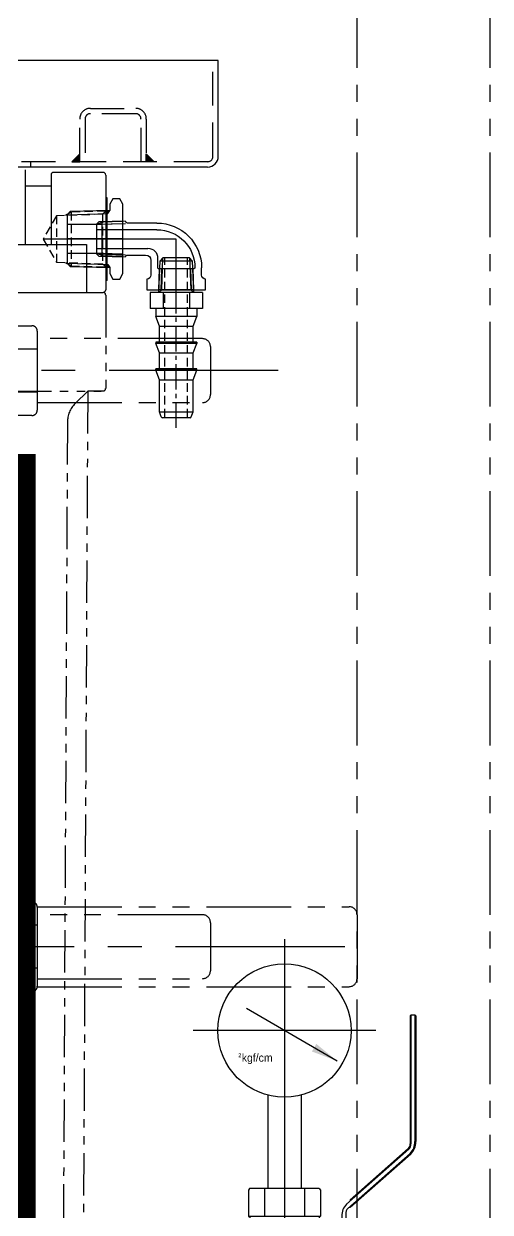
# Model space of a CAD drawing. Header units: millimetres. Extents: x 0 to 37514, y 0 to 8910.
# Drawn here: x 22871 to 23046.1, y 2141.4 to 2587.1 of the extents above; entities that cross this region are included whole.
import ezdxf

# ---------------------------------------------------------------- set-up
doc = ezdxf.new("R2010")
doc.units = ezdxf.units.MM
for name, pattern in [('CENTER', [50.8, 31.75, -6.35, 6.35, -6.35]), ('CENTER2', [28.575, 19.05, -3.175, 3.175, -3.175]), ('CENTERX2', [101.6, 63.5, -12.7, 12.7, -12.7]), ('HIDDEN2', [4.7625, 3.175, -1.5875]), ('HIDDENX2', [19.05, 12.7, -6.35]), ('PHANTOM', [63.5, 31.75, -6.35, 6.35, -6.35, 6.35, -6.35]), ('PHANTOM2', [31.75, 15.875, -3.175, 3.175, -3.175, 3.175, -3.175])]:
    doc.linetypes.add(name, pattern=pattern)
for name, color, linetype in [('CENTER', 1, 'CENTER'), ('LAYER1', 7, 'CENTER'), ('THIN', 3, 'Continuous')]:
    doc.layers.add(name, color=color, linetype=linetype)
doc.styles.add('HAN', font='')
doc.styles.get("Standard").update_dxf_attribs({"font": 'ISOCP.SHX', "bigfont": 'WHGTXT.SHX'})
doc.styles.get('HAN').set_extended_font_data('GulimChe')
doc.dimstyles.new('PS-20', dxfattribs={"dimscale": 20, "dimtxt": 3.2, "dimasz": 2.5, "dimexe": 2, "dimexo": 2.5, "dimgap": 2, "dimtad": 1, "dimtoh": 1, "dimrnd": 0.05, "dimzin": 12, "dimdsep": 46, "dimtxsty": 'Standard', "dimcen": 0, "dimclrt": 2, "dimazin": 3, "dimtfac": 1, "dimtofl": 0, "dimtmove": 0, "dimatfit": 3, "dimfxl": 0, "dimtolj": 1, "dimtzin": 0, "dimarcsym": 0})
pattern_1 = [(45, (-273507.724, 9858.3754), (-2.24506403, 2.24506403), [])]

# ---------------------------------------------------------------- blocks, each defined once
blk = doc.blocks.new('A$C41A013F0')
at = {"color": 6, "linetype": 'PHANTOM'}
for p, q in [((62, 470), (-0.02, 470)), ((-0.02, 466.06), (-27, 466.06)), ((65, 467), (65, 449)), ((-0.02, 449.94), (-27, 449.94)), ((-0.02, 446), (62, 446)), ((-0.03, 257), (117, 257)), ((-0.02, 250.06), (-27, 250.06)), ((62, 254), (-0.02, 254)), ((65, 251), (65, 233)), ((120, 254), (120, 230)), ((-0.02, 233.94), (-27, 233.94)), ((-0.02, 230), (62, 230)), ((-0.03, 227), (117, 227))]:
    blk.add_line(p, q, dxfattribs=at)
at = {"color": 1, "linetype": 'CENTERX2'}
for p, q in [((90.42, 458), (-230.02, 458)), ((115.42, 242), (-230.02, 242))]:
    blk.add_line(p, q, dxfattribs=at)
at = {"color": 6, "linetype": 'PHANTOM'}
for points in [[(-27, 474.83), (-2.02, 474.83, -0.414214), (-0.02, 472.83), (-0.02, 443.17, -0.414214), (-2.02, 441.17), (-27, 441.17)], [(-27, 258.83), (-2.02, 258.83, -0.414214), (-0.02, 256.83), (-0.02, 227.17, -0.414214), (-2.02, 225.17), (-27, 225.17)]]:
    blk.add_lwpolyline(points, format="xyb", dxfattribs=at)
for centre, start, end in [((62, 467), 0, 90), ((62, 449), 270, 0), ((117, 254), 0, 90), ((62, 251), 0, 90), ((62, 233), 270, 0), ((117, 230), 270, 0)]:
    blk.add_arc(centre, 3, start, end, dxfattribs=at)
blk = doc.blocks.new('A$C2C2A1213')
at = {"color": 6, "linetype": 'PHANTOM'}
for p, q in [((-50, 710), (-50, 1760)), ((0, 710), (0, 1760))]:
    blk.add_line(p, q, dxfattribs=at)
blk.add_blockref('A$C41A013F0', (-170, 710))
blk = doc.blocks.new('BA-15S')
for p, q in [((-94, 49.1), (-94, 47.4)), ((-93.8, 49.3), (-46.61, 49.3)), ((-94, 49), (-46.61, 49)), ((-94, 47.5), (-45.81, 47.5)), ((-93.8, 47.2), (-45.81, 47.2)), ((-43.96, 46.47), (-24.81, 24.69)), ((-43.74, 46.67), (-23.18, 23.3)), ((-42.12, 47.2), (-21.57, 23.83)), ((-41.9, 47.4), (-21.92, 24.69)), ((-5, 27.7), (-5, 23)), ((-4.7, 28), (4.7, 28)), ((-1.5, 28), (-1.5, 23.3)), ((1.5, 28), (1.5, 23.3)), ((5, 27.7), (5, 23)), ((-19.5, 23), (8, 23)), ((-5, 23.3), (5, 23.3)), ((8, 23), (8, 21.5)), ((-18.69, 21.5), (8, 21.5)), ((-6, 21.5), (-6, 19)), ((-6, 21.2), (6, 21.2)), ((6, 21.5), (6, 17.87)), ((-29, 13.07), (-28.43, 13.5)), ((-28.43, 13.5), (-18.7, 13.5)), ((11.82, 13.5), (14.5, 13.5)), ((15.5, 14.5), (15.5, -14.5)), ((15.5, 14.5), (18.5, 14.5)), ((17, 14.5), (17, -14.5)), ((18.5, 14.5), (18.5, -14.5)), ((18.5, 13.5), (28.43, 13.5)), ((29, 13.07), (28.43, 13.5)), ((-29, 13.07), (-29, -13.07)), ((-18.5, 13.3), (-18.5, -13.3)), ((-18.3, 13), (-16.85, 13)), ((29, 13.07), (29, -13.07)), ((-29, 7.5), (-18.5, 7.5)), ((18.5, 7.5), (29, 7.5)), ((-29, -7.5), (-18.5, -7.5)), ((18.5, -7.5), (29, -7.5)), ((-29, -13.07), (-28.43, -13.5)), ((-18.3, -13), (-11.96, -13)), ((-11.45, -13.14), (-11.08, -13.36)), ((29, -13.07), (28.43, -13.5)), ((-28.43, -13.5), (-18.7, -13.5)), ((-10.57, -13.5), (10.6, -13.5)), ((11.17, -13.68), (11.38, -13.82)), ((11.95, -14), (15, -14)), ((15.5, -14.5), (18.5, -14.5)), ((18.5, -13.5), (28.43, -13.5))]:
    blk.add_line(p, q)
for centre, radius, start, end in [((-93.8, 49.1), 0.2, 90, 180), ((-46.61, 42.5), 6.8, 46.3554, 90), ((-93.8, 47.4), 0.2, 180, 270), ((-46.61, 42.5), 6.5, 46.3554, 90), ((-45.81, 44.5), 3, 46.3554, 90), ((-45.81, 44.5), 2.7, 46.3554, 90), ((-4.7, 27.7), 0.3, 90, 180), ((4.7, 27.7), 0.3, 0, 90), ((-24.64, 25.01), 0.361, 242.7801, 305.5801), ((-18.69, 28), 6.5, 226.3554, 270), ((-22.49, 24.78), 0.573, 317.5746, 350.5384), ((-19.5, 26), 3, 226.3554, 270), ((-13.92, 20.51), 8.06, 248.7108, 349.0655), ((-15.77, 18.54), 9.78, 2.6136, 2.7057), ((10.58, 17.91), 4.58, 180.5334, 285.628), ((-18.7, 13.3), 0.2, 0, 90), ((14.5, 14.5), 1, 270, 0), ((-18.3, 13.2), 0.2, 180, 270), ((-18.7, -13.3), 0.2, 270, 0), ((-18.3, -13.2), 0.2, 90, 180), ((-11.96, -14), 1, 59.2005, 90), ((-10.57, -12.5), 1, 239.2005, 270), ((10.6, -14.5), 1, 55.4536, 90), ((11.95, -13), 1, 235.4536, 270), ((15, -14.5), 0.5, 0, 90)]:
    blk.add_arc(centre, radius, start, end)
at = {"layer": 'CENTER'}
for p, q in [((0, 39.75), (0, -29.79)), ((-40.44, 0), (47, 0))]:
    blk.add_line(p, q, dxfattribs=at)
blk = doc.blocks.new('A$C077A7FF5')
for p, q in [((485.37, 525.04), (485.37, 497.04)), ((495.12, 523.04), (495.12, 497.04)), ((514.62, 524.04), (496.12, 524.04)), ((515.62, 523.04), (515.62, 480.04)), ((485.37, 519.04), (495.12, 519.04)), ((516.12, 514.54), (515.62, 514.54)), ((515.62, 514.54), (515.62, 483.54)), ((516.12, 483.54), (516.12, 514.54)), ((390.35, 497.04), (508.4, 497.04)), ((508.4, 497.04), (508.4, 479.04)), ((516.12, 483.54), (515.62, 483.54)), ((384.12, 479.04), (514.62, 479.04))]:
    blk.add_line(p, q)
at = {"color": 2, "linetype": 'HIDDEN2'}
for p, q in [((515.62, 514.04), (515.62, 484.04)), ((516.12, 514.04), (515.62, 514.04)), ((502.62, 509.12), (502.62, 488.97)), ((497.18, 507.78), (497.18, 490.31)), ((516.12, 484.04), (515.62, 484.04))]:
    blk.add_line(p, q, dxfattribs=at)
at = {"color": 6, "linetype": 'PHANTOM2'}
for p, q in [((384.12, 479.04), (514.62, 479.04)), ((515.62, 478.04), (515.62, 443.04)), ((384.12, 442.04), (513.87, 442.04)), ((508.87, 442.04), (504.18, 437.35)), ((508.87, 442.04), (506.38, -44.96)), ((514.87, 442.04), (508.87, 442.04)), ((501.26, 430.33), (498.87, -45.96))]:
    blk.add_line(p, q, dxfattribs=at)
at = {"color": 2, "linetype": 'HIDDEN2'}
for points in [[(514.42, 508.32), (497.18, 507.78), (492.14, 499.04), (497.18, 490.31), (514.42, 489.77)], [(515.62, 509.52), (502.62, 509.12), (500.5, 507.89)], [(515.62, 509.52), (514.42, 508.32), (514.42, 489.77), (515.62, 488.57)], [(500.5, 490.2), (502.62, 488.97), (515.62, 488.57)]]:
    blk.add_lwpolyline(points, dxfattribs=at)
for centre, start, end in [((496.12, 523.04), 90, 180), ((514.62, 523.04), 0, 90), ((514.62, 480.04), 270, 0)]:
    blk.add_arc(centre, 1, start, end)
at = {"color": 6, "linetype": 'PHANTOM2'}
for centre, radius, start, end in [((514.62, 478.04), 1, 0, 90), ((514.62, 443.04), 1, 270, 0), ((511.26, 430.28), 10, 135, 179.7065)]:
    blk.add_arc(centre, radius, start, end, dxfattribs=at)
at = {"layer": 'CENTER'}
blk.add_line((515.62, 499.04), (492.14, 499.04), dxfattribs=at)
blk = doc.blocks.new('A$C647D219C')
for p, q in [((-36.55, 21.02), (-35.39, 23.03)), ((-35.39, 23.03), (-32.71, 23.03)), ((-32.71, 23.03), (-31.55, 21.02)), ((-36.55, -4.98), (-36.55, 21.02)), ((-31.55, 21.02), (-31.55, 18.74)), ((-31.55, 18.74), (-16.75, 18.28)), ((-30.87, 17.55), (-30.87, 18.72)), ((-16.75, 18.28), (-15.55, 17.08)), ((-36.55, 13.74), (-28.55, 13.49)), ((-28.55, 14.34), (-28.55, 1.69)), ((-28.55, 13.49), (-15.55, 13.49)), ((-15.55, 17.08), (-15.55, -1.05)), ((-36.55, 2.29), (-28.55, 2.54)), ((-28.55, 2.54), (-15.55, 2.54)), ((-16.75, -2.24), (-31.55, -2.71)), ((-31.55, -2.71), (-31.55, -4.98)), ((-30.87, -1.52), (-30.87, -2.69)), ((-15.55, -1.05), (-16.75, -2.24)), ((-35.39, -7), (-36.55, -4.98)), ((-32.71, -7), (-35.39, -7)), ((-31.55, -4.98), (-32.71, -7))]:
    blk.add_line(p, q)
at = {"layer": 'CENTER'}
for p, q in [((-36.55, 8.02), (-28.55, 8.02)), ((-28.55, 8.02), (-15.55, 8.02))]:
    blk.add_line(p, q, dxfattribs=at)
at = {"layer": 'THIN'}
for p, q in [((-30.87, 17.55), (-31.55, 18.74)), ((-36.55, 14.59), (-28.55, 14.34)), ((-15.55, 17.08), (-30.87, 17.55)), ((-28.55, 14.34), (-27.07, 13.49)), ((-36.55, 1.44), (-28.55, 1.69)), ((-28.55, 1.69), (-27.07, 2.54)), ((-30.87, -1.52), (-31.55, -2.71)), ((-15.55, -1.05), (-30.87, -1.52))]:
    blk.add_line(p, q, dxfattribs=at)
blk = doc.blocks.new('A$C26FE4DFB')
at = {"color": 1, "linetype": 'CENTER2', "ltscale": 0.5}
blk.add_line((-4.25, 38.09), (-4.25, -32.73), dxfattribs=at)
for p, q in [((-9.87, 34.02), (-10.55, 32.1)), ((-10.55, 32.1), (-10.55, 20.15)), ((2.05, 32.1), (-10.55, 32.1)), ((-9.4, 34.35), (0.9, 34.35)), ((1.37, 34.02), (2.05, 32.1)), ((2.05, 32.1), (2.05, 20.15)), ((-10.55, 20.15), (-11.9, 16.58)), ((2.05, 20.15), (-10.55, 20.15)), ((2.05, 20.15), (3.4, 16.58)), ((-11.9, 16.58), (-11.9, 16.08)), ((-11.9, 16.58), (3.4, 16.58)), ((-11.9, 16.08), (3.4, 16.08)), ((-10.55, 16.08), (-10.55, 10.08)), ((2.05, 16.08), (2.05, 10.08)), ((3.4, 16.58), (3.4, 16.08)), ((-10.55, 10.08), (-11.9, 6.5)), ((2.05, 10.08), (-10.55, 10.08)), ((2.05, 10.08), (3.4, 6.5)), ((-11.9, 6.5), (3.4, 6.5)), ((-11.9, 6), (-11.9, 6.5)), ((-11.9, 6), (3.4, 6)), ((-11.9, 6), (3.4, 6)), ((-10.55, 6), (-10.55, 0)), ((2.05, 6), (2.05, 0)), ((3.4, 6), (3.4, 6.5)), ((2.05, 0), (-10.55, 0)), ((-10.55, 0), (-11.9, -3.57)), ((-11.9, -3.57), (3.4, -3.57)), ((-11.9, -6.65), (-11.9, -3.57)), ((2.05, 0), (3.4, -3.57)), ((3.4, -6.65), (3.4, -3.57)), ((-14.07, -12.65), (-14.07, -6.65)), ((-14.07, -6.65), (5.56, -6.65)), ((-9.16, -12.65), (-9.16, -6.65)), ((0.65, -12.65), (0.65, -6.65)), ((5.56, -12.65), (5.56, -6.65)), ((-14.07, -12.65), (5.56, -12.65)), ((-10.25, -24.43), (-10.75, -12.65)), ((-10.75, -12.65), (2.25, -12.65)), ((2.25, -12.65), (1.75, -24.43)), ((-10.25, -24.43), (-9.21, -25.65)), ((1.75, -24.43), (-10.25, -24.43)), ((-9.21, -25.65), (0.75, -25.65)), ((0.75, -25.65), (1.75, -24.43))]:
    blk.add_line(p, q)
at = {"color": 2, "linetype": 'HIDDEN2'}
for p, q in [((-8.7, 34.35), (-8.5, 34.15)), ((-8.5, 34.15), (-8.5, -25.65)), ((0.2, 34.35), (0, 34.15)), ((0, 34.15), (0, -25.65))]:
    blk.add_line(p, q, dxfattribs=at)
at = {"color": 3}
for p, q in [((-10.75, -12.65), (-9.68, -13.65)), ((1.18, -13.65), (2.25, -12.65)), ((-10.71, -13.65), (2.21, -13.65)), ((-9.21, -25.65), (-9.68, -13.65)), ((1.18, -13.65), (0.75, -25.65))]:
    blk.add_line(p, q, dxfattribs=at)
for centre, start, end in [((-9.4, 33.85), 90, 160.4397), ((0.9, 33.85), 19.5603, 90)]:
    blk.add_arc(centre, 0.5, start, end)
blk = doc.blocks.new('A$C65603B76')
for p, q in [((-20.91, 21.06), (-9.9, 21.06)), ((-20.91, 18.56), (1.84, 18.56)), ((-9.16, 21.8), (0.95, 21.48)), ((0.95, 21.48), (1.84, 20.6)), ((1.84, 20.6), (1.84, 9.53)), ((1.84, 11.56), (-17.54, 11.56)), ((-9.9, 9.06), (-16.66, 9.06)), ((1.84, 9.53), (0.95, 8.64)), ((-21.16, 7.94), (-21.16, 4.31)), ((-18.66, 7.06), (-18.66, 1.56)), ((0.95, 8.64), (-9.16, 8.33)), ((-39.16, -3.94), (-39.16, 0.06)), ((-37.66, 1.56), (-37.66, 4.31)), ((-21.41, 4.06), (-34.91, 4.06)), ((-33.88, -3.94), (-33.63, 4.06)), ((-22.44, -3.94), (-22.69, 4.06)), ((-17.16, 0.06), (-17.16, -3.94)), ((-17.16, -3.94), (-39.16, -3.94))]:
    blk.add_line(p, q)
for centre, radius, start, end in [((-20.91, 4.31), 16.75, 90, 179.9997), ((-20.91, 4.31), 14.25, 90, 179.9996), ((-9.9, 21.8), 0.735, 270, 0), ((-17.54, 7.94), 3.63, 90.0016, 180), ((-16.66, 7.06), 2, 90.0029, 180), ((-9.9, 8.33), 0.735, 0, 90), ((-39.16, 1.56), 1.5, 270, 359.9962), ((-34.91, 4.31), 0.25, 180.0229, 269.9771), ((-21.41, 4.31), 0.25, 270, 359.9771), ((-17.16, 1.56), 1.5, 180.0038, 269.9962)]:
    blk.add_arc(centre, radius, start, end)
at = {"layer": 'CENTER'}
for p, q in [((-28.16, 4.06), (-28.16, 15.06)), ((-28.16, 15.06), (1.84, 15.06)), ((-28.16, -3.94), (-28.16, 4.06))]:
    blk.add_line(p, q, dxfattribs=at)
at = {"layer": 'THIN'}
for p, q in [((1.84, 20.6), (-9.16, 20.94)), ((1.84, 9.53), (-9.16, 9.18)), ((-34.74, -3.94), (-34.49, 4.06)), ((-21.58, -3.94), (-21.83, 4.06))]:
    blk.add_line(p, q, dxfattribs=at)
blk = doc.blocks.new('qaetsrthwrsth')
blk.add_line((31571.96, -4242.48, -0.04), (31571.96, -4241.48, -0.04))
at = {"color": 251, "const_width": 80, "elevation": -0.04}
blk.add_lwpolyline([(31479.21, -4746.96), (31479.21, -4303.1)], dxfattribs=at)
blk.add_blockref('A$C077A7FF5', (31029.84, -4721.52, -0.04))
at = {"xscale": -1}
for name, p in [('A$C647D219C', (31515.41, -4230.49, -0.04)), ('A$C65603B76', (31543.8, -4237.54, -0.04))]:
    blk.add_blockref(name, p, dxfattribs=at)
at = {"rotation": 180}
blk.add_blockref('A$C26FE4DFB', (31567.72, -4255.13, -0.04), dxfattribs=at)
blk = doc.blocks.new('aegafg')
at = {"linetype": 'HIDDENX2'}
h = blk.add_hatch(dxfattribs=at)
h.set_pattern_fill('ANSI31', color=2)
h.set_pattern_definition(pattern_1)
h.paths.add_polyline_path([(33098.9, -1985.37), (33101.9, -1985.37), (33101.9, -1982.37)])
h = blk.add_hatch(color=2, dxfattribs=at)
h.dxf.hatch_style = 1
h.paths.add_polyline_path([(33098.9, -1985.37), (33101.9, -1985.37), (33101.9, -1982.37)])
h = blk.add_hatch(dxfattribs=at)
h.set_pattern_fill('ANSI31', color=2)
h.set_pattern_definition(pattern_1)
h.paths.add_polyline_path([(33129.9, -1985.37), (33126.9, -1985.37), (33126.9, -1982.37)])
h = blk.add_hatch(color=2, dxfattribs=at)
h.dxf.hatch_style = 1
h.paths.add_polyline_path([(33129.9, -1985.37), (33126.9, -1985.37), (33126.9, -1982.37)])
at = {"color": 4}
for p, q in [((33153.9, -1947.37, -0.04), (32808.4, -1947.37, -0.04)), ((33153.9, -1983.37, -0.04), (33153.9, -1947.37, -0.04)), ((33149.9, -1987.37, -0.04), (32812.4, -1987.37, -0.04))]:
    blk.add_line(p, q, dxfattribs=at)
at = {"color": 2, "linetype": 'HIDDENX2'}
for p, q in [((33151.9, -1983.37, -0.04), (33151.9, -1947.37, -0.04)), ((33149.9, -1985.37, -0.04), (32812.4, -1985.37, -0.04)), ((33083.4, -1985.37, -0.04), (33083.4, -1987.37, -0.04))]:
    blk.add_line(p, q, dxfattribs=at)
at = {"color": 2, "linetype": 'HIDDENX2', "elevation": -0.04}
blk.add_lwpolyline([(33101.9, -1985.37), (33101.9, -1969.37, -0.414214), (33105.9, -1965.37), (33122.9, -1965.37, -0.414214), (33126.9, -1969.37), (33126.9, -1985.37), (33124.9, -1985.37), (33124.9, -1969.37, 0.414214), (33122.9, -1967.37), (33105.9, -1967.37, 0.414214), (33103.9, -1969.37), (33103.9, -1985.37), (33101.9, -1985.37)], format="xyb", dxfattribs=at)
for points in [[(33098.9, -1985.37), (33101.9, -1985.37), (33101.9, -1982.37)], [(33129.9, -1985.37), (33126.9, -1985.37), (33126.9, -1982.37)]]:
    blk.add_lwpolyline(points, close=True, dxfattribs=at)
at = {"color": 4}
blk.add_arc((33149.9, -1983.37, -0.04), 4, 270, 0, dxfattribs=at)
at = {"color": 2, "linetype": 'HIDDENX2'}
blk.add_arc((33149.9, -1983.37, -0.04), 2, 270, 0, dxfattribs=at)
blk.add_blockref('qaetsrthwrsth', (1566.18, 2208.11))
blk = doc.blocks.new('A$C48553C5C')
at = {"color": 6}
for p, q in [((141.5, 217.35), (141.5, 182.3)), ((154, 217.35), (154, 182.3))]:
    blk.add_line(p, q, dxfattribs=at)
blk.add_circle((147.75, 241.56), 25, dxfattribs=at)
at = {"layer": 'LAYER1', "ltscale": 3}
for p, q in [((147.75, 275.85), (147.75, 207.26)), ((182.05, 241.56), (113.46, 241.56)), ((147.75, 216.56), (147.75, 182.3))]:
    blk.add_line(p, q, dxfattribs=at)
at = {"extrusion": (0, 0, -1), "xscale": -1, "zscale": -1, "rotation": 90}
blk.add_blockref('BA-15S', (-147.75, 153.3), dxfattribs=at)
at = {"color": 2, "attachment_point": 7, "style": 'HAN'}
for s, insert, char_height in [('\\A1;{\\fGulim|b0|i0|c129|p50;2}', (130.43, 231.55), 1.5), ('\\A1;{\\fGulim|b0|i0|c129|p50;kgf/cm}', (131.75, 228.97), 3)]:
    blk.add_mtext(s, dxfattribs=dict(at, insert=insert, char_height=char_height))
at = {"color": 1}
blk.add_leader([(167.55, 230.12, 2745.7), (133.49, 249.79, 2745.7)], dimstyle='PS-20', override={"dimscale": 5, "dimasz": 2, "dimtad": 0}, dxfattribs=at)
blk = doc.blocks.new('A$C3E2F725A')
for name, p in [('A$C48553C5C', (50, 142)), ('aegafg', (-32980.98, 2694.73))]:
    blk.add_blockref(name, p)

msp = doc.modelspace()

# ---------------------------------------------------------------- block references
for name, p in [('A$C2C2A1213', (23046.111, 1289.003)), ('A$C3E2F725A', (22771.111, 1826.003))]:
    msp.add_blockref(name, p)

doc.saveas('drawing.dxf')
